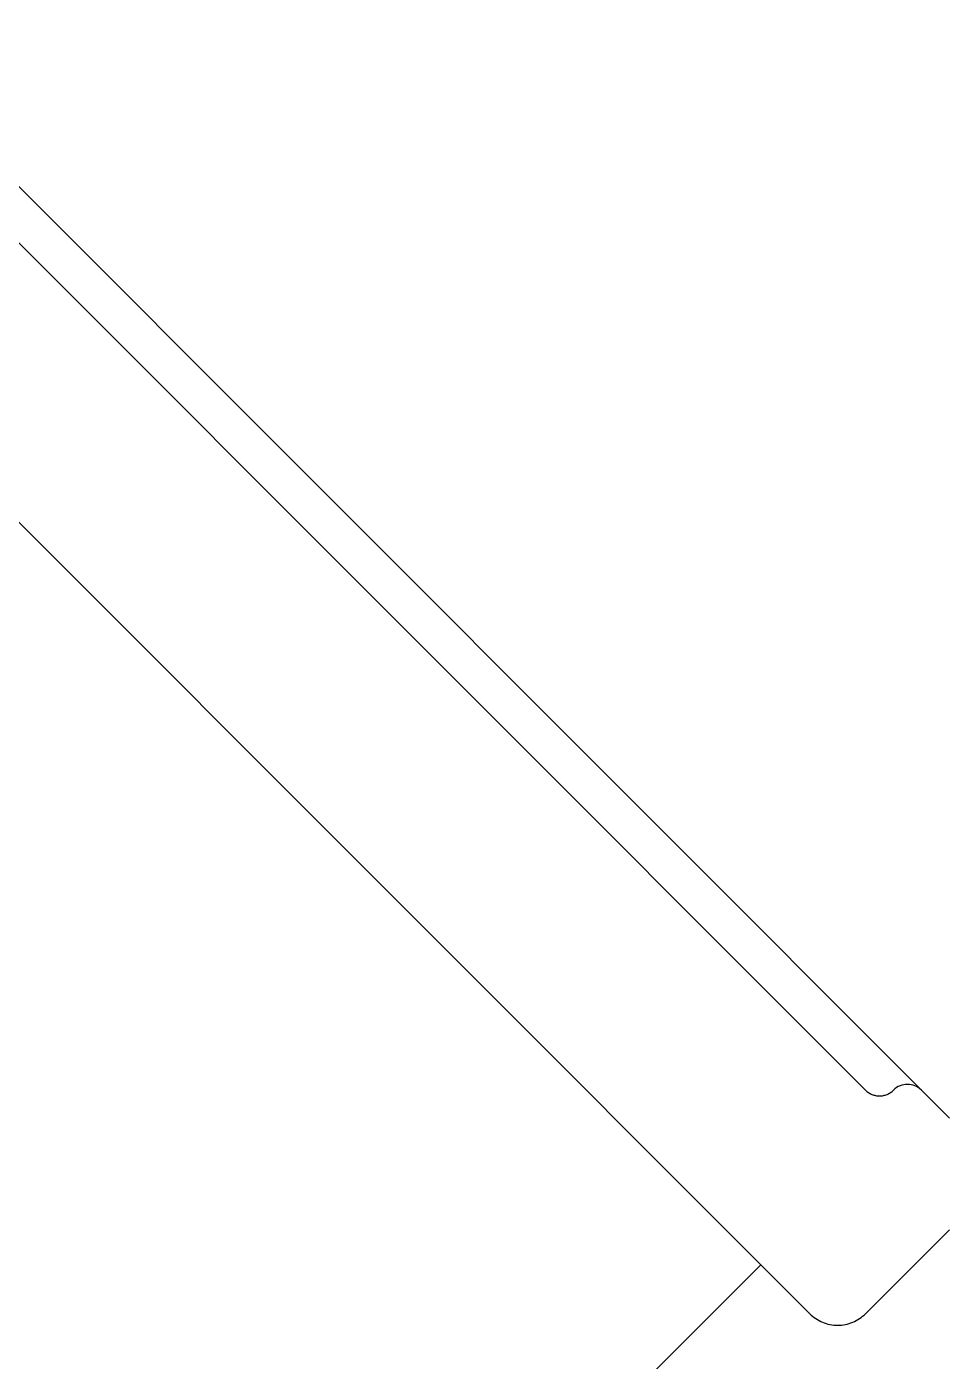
# Model space of a CAD drawing. Header units: millimetres. Extents: x -46397 to 283259, y -8690 to 23983.
# Drawn here: x -20050.7 to -20014.1, y -2672.6 to -2619.6 of the extents above; entities that cross this region are included whole.
import ezdxf

# ---------------------------------------------------------------- set-up
doc = ezdxf.new("R2010")
doc.units = ezdxf.units.MM
doc.linetypes.add('PHANTOM', pattern=[63.5, 31.75, -6.35, 6.35, -6.35, 6.35, -6.35])

# ---------------------------------------------------------------- blocks, each defined once
blk = doc.blocks.new('BO-2')
at = {"color": 251, "linetype": 'PHANTOM', "ltscale": 5}
for p, q in [((819.753, -697.369), (749.899, -627.514)), ((816.426, -696.26), (751.007, -630.841)), ((742.137, -633.058), (814.209, -705.13)), ((819.753, -701.804), (816.426, -705.13)), ((793.419, -722.039), (812.268, -703.19))]:
    blk.add_line(p, q, dxfattribs=at)
for centre, radius, start, end in [((816.981, -695.705), 0.784, 225, 315), ((818.09, -696.814), 0.784, 45, 135), ((815.318, -704.021), 1.568, 225, 315)]:
    blk.add_arc(centre, radius, start, end, dxfattribs=at)

msp = doc.modelspace()

# ---------------------------------------------------------------- hatches: boundary and pattern name
h = msp.add_hatch()
h.set_pattern_fill('AR-HBONE', color=1, scale=0.3)
h.set_pattern_definition([(45, (-288320.135, 2325.294), (0, 43.1052294), [91.44, -30.48]), (135, (-288298.583, 2346.847), (4e-15, 43.1052294), [91.44, -30.48])])
h.paths.add_polyline_path([(-17781.52, -926.867), (-23881.52, -926.867, 0.282615), (-24230.199, -1141.058, 0.238931), (-24230.199, -2794.675, 0.282615), (-23881.52, -3008.867), (-17781.52, -3008.867, 0.282615), (-17432.841, -2794.675, 0.238931), (-17432.841, -1141.058, 0.282615)])
h.paths.add_polyline_path([(-17477.44, -1163.661, -0.238931), (-17477.44, -2772.072, -0.282615), (-17781.52, -2958.867), (-23881.52, -2958.867, -0.282615), (-24185.599, -2772.072, -0.238931), (-24185.599, -1163.661, -0.282615), (-23881.52, -976.867), (-17781.52, -976.867, -0.282615)], flags=16)

# ---------------------------------------------------------------- block references
msp.add_blockref('BO-2', (-20833.853, -1965.532, -1.499))

doc.saveas('drawing.dxf')
